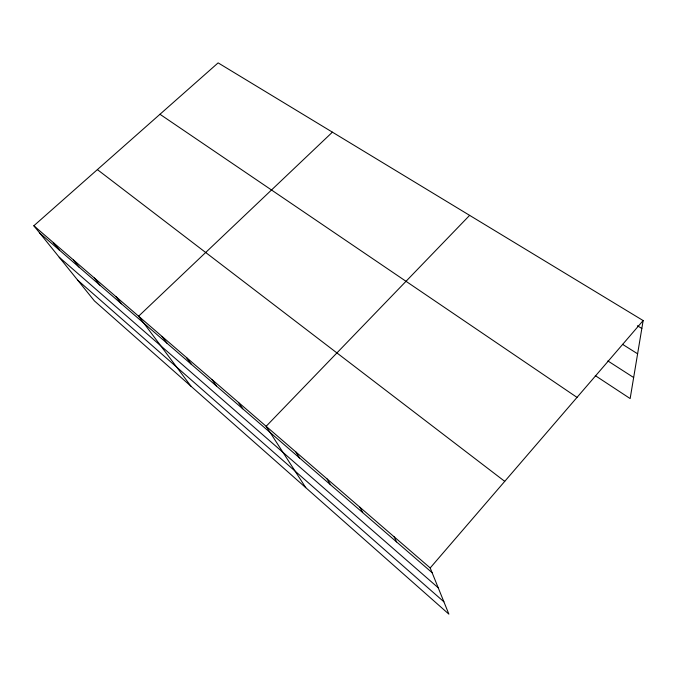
<?xml version="1.0" encoding="UTF-8"?>
<svg xmlns="http://www.w3.org/2000/svg" width="677" height="677" viewBox="0 0 677 677"><rect width="100%" height="100%" fill="white"/><g stroke="black" fill="none" stroke-linecap="round" stroke-linejoin="round"><path stroke-width="1.02" d="M33.85 225.754L430.2 567.944L448.876 614.124L94.391 300.893L33.85 225.754L218.129 62.876L643.15 320.568L630.152 398.567L595.261 375.608M430.2 567.944L643.15 320.568M469.626 215.362L266.137 426.298L305.776 487.677M332.407 132.159L138.607 316.193L191.032 386.288M637.395 325.755L641.83 328.463M622.535 344.331L637.607 353.8M607.87 360.934L633.655 377.538M159.975 114.278L577.016 397.391M97.378 169.605L504.737 481.355M39.825 233.167L432.112 572.683M59.212 257.235L438.214 587.771M77.711 280.193L443.892 601.794M53.28 242.527L59.127 249.881M73.421 259.917L79.141 267.195M94.331 277.968L99.9 285.161M116.038 296.712L121.445 303.812M162.065 336.452L167.101 343.315M186.497 357.541L191.303 364.268M211.935 379.501L216.496 386.076M238.456 402.409L242.755 408.798M295.942 452.033L299.606 457.999M327.143 478.969L330.435 484.681M359.842 507.208L362.728 512.624M394.158 536.827L396.578 541.922"/></g></svg>
